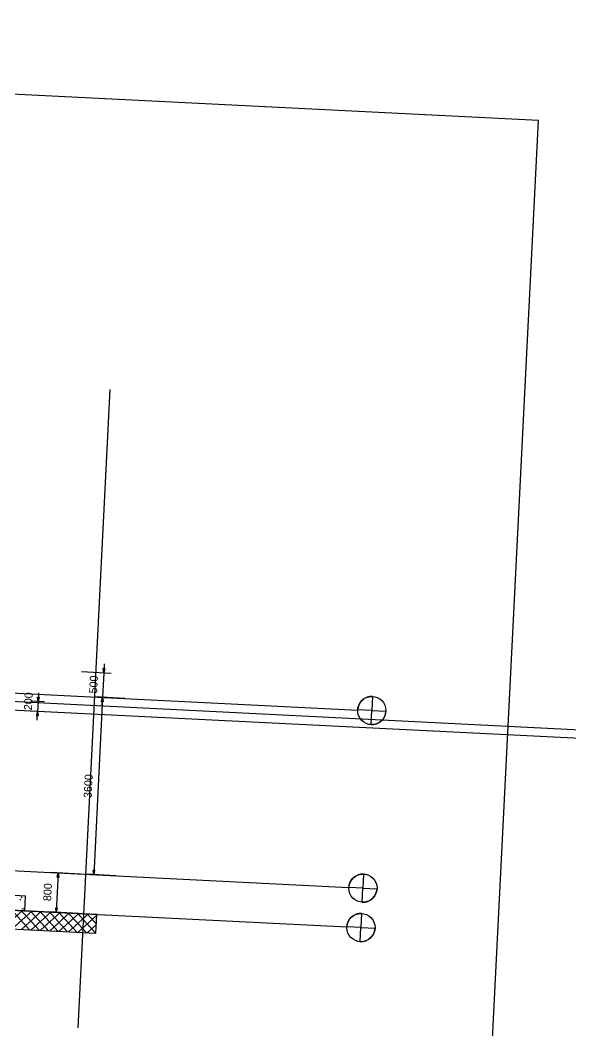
# Model space of a CAD drawing. Extents: x 549999 to 550212, y 1838161 to 1838467.
# Drawn here: x 550172.42 to 550183.57, y 1838233.02 to 1838253.51 of the extents above; entities that cross this region are included whole.
import ezdxf

# ---------------------------------------------------------------- set-up
doc = ezdxf.new("R2010")
doc.units = 0
for name, color, linetype in [('Level 11', 7, 'Continuous'), ('Level 15', 7, 'Continuous'), ('Level 18', 7, 'Continuous'), ('Level 20', 7, 'Continuous'), ('Level 28', 7, 'Continuous'), ('Level 35', 7, 'Continuous'), ('Level 41', 7, 'Continuous'), ('Level 8', 7, 'Continuous')]:
    doc.layers.add(name, color=color, linetype=linetype)

# ---------------------------------------------------------------- blocks, each defined once
blk = doc.blocks.new('LEVEL0')
at = {"layer": 'Level 41'}
for p, q in [((1988.9, 28.6), (1988.9, 0)), ((1988.9, 0), (1960.3, 0)), ((1988.9, -28.6), (1988.9, 0)), ((1988.9, 0), (2017.5, 0))]:
    blk.add_line(p, q, dxfattribs=at)
blk.add_circle((1988.9, 0), 28.6, dxfattribs=at)
for start, end in [(90, 180), (270, 0)]:
    blk.add_arc((1988.9, 0), 28.6, start, end, dxfattribs=at)

msp = doc.modelspace()

# ---------------------------------------------------------------- linework, layer by layer
at = {"layer": 'Level 11'}
for p, q in [((550172.071, 1838235.1), (550172.469, 1838235.46)), ((550172.614, 1838235.072), (550172.254, 1838235.471)), ((550172.261, 1838235.09), (550172.66, 1838235.451)), ((550172.805, 1838235.063), (550172.444, 1838235.461)), ((550172.452, 1838235.081), (550172.85, 1838235.441)), ((550172.995, 1838235.053), (550172.635, 1838235.452)), ((550172.643, 1838235.071), (550173.041, 1838235.432)), ((550173.186, 1838235.044), (550172.826, 1838235.442)), ((550172.833, 1838235.061), (550173.232, 1838235.422)), ((550173.377, 1838235.034), (550173.016, 1838235.433)), ((550173.024, 1838235.052), (550173.423, 1838235.413)), ((550173.568, 1838235.025), (550173.207, 1838235.423)), ((550173.215, 1838235.042), (550173.613, 1838235.403)), ((550173.758, 1838235.015), (550173.398, 1838235.414)), ((550173.405, 1838235.033), (550173.804, 1838235.393)), ((550173.949, 1838235.006), (550173.588, 1838235.404)), ((550173.596, 1838235.023), (550173.975, 1838235.366)), ((550173.966, 1838235.188), (550173.779, 1838235.395)), ((550173.975, 1838235.379), (550173.97, 1838235.385)), ((550173.787, 1838235.014), (550173.965, 1838235.175))]:
    msp.add_line(p, q, dxfattribs=at)
at = {"layer": 'Level 15'}
for p, q in [((550172.439, 1838235.669), (550172.425, 1838235.696)), ((550172.459, 1838235.742), (550172.442, 1838235.717)), ((550172.458, 1838235.502), (550172.489, 1838235.5)), ((550172.513, 1838235.489), (550172.497, 1838235.464)), ((550172.52, 1838235.51), (550172.508, 1838235.533))]:
    msp.add_line(p, q, dxfattribs=at)
at = {"layer": 'Level 18'}
for p, q in [((550173.6, 1838233.086), (550174.246, 1838246.023)), ((550150.414, 1838240.968), (550179.262, 1838239.526)), ((550150.235, 1838237.373), (550179.082, 1838235.931)), ((550150.195, 1838236.574), (550179.042, 1838235.132))]:
    msp.add_line(p, q, dxfattribs=at)
at = {"layer": 'Level 20'}
for p, q in [((550205.951, 1838238.012), (550154.049, 1838240.606)), ((550205.942, 1838237.842), (550154.041, 1838240.437)), ((550173.667, 1838240.306), (550174.266, 1838240.276)), ((550174.116, 1838240.284), (550174.091, 1838239.785)), ((550174.125, 1838240.462), (550174.116, 1838240.284)), ((550172.795, 1838239.878), (550172.786, 1838239.7)), ((550172.917, 1838239.693), (550172.636, 1838239.707)), ((550172.786, 1838239.7), (550172.776, 1838239.5)), ((550174.091, 1838239.785), (550173.912, 1838236.189)), ((550174.541, 1838239.762), (550173.942, 1838239.792)), ((550174.541, 1838239.762), (550173.942, 1838239.792)), ((550174.082, 1838239.606), (550174.091, 1838239.785)), ((550172.907, 1838239.493), (550172.626, 1838239.507)), ((550172.767, 1838239.322), (550172.776, 1838239.5)), ((550173.643, 1838236.202), (550173.044, 1838236.232)), ((550173.194, 1838236.225), (550173.154, 1838235.426)), ((550174.361, 1838236.167), (550173.762, 1838236.197)), ((550173.603, 1838235.403), (550173.004, 1838235.433))]:
    msp.add_line(p, q, dxfattribs=at)
for points in [[(550174.136, 1838240.372), (550174.116, 1838240.284), (550174.106, 1838240.374)], [(550172.805, 1838239.788), (550172.786, 1838239.7), (550172.776, 1838239.79)], [(550174.072, 1838239.696), (550174.091, 1838239.785), (550174.102, 1838239.695)], [(550174.072, 1838239.696), (550174.091, 1838239.785), (550174.102, 1838239.695)], [(550172.757, 1838239.411), (550172.776, 1838239.5), (550172.787, 1838239.41)], [(550173.175, 1838236.137), (550173.194, 1838236.225), (550173.204, 1838236.135)], [(550173.931, 1838236.278), (550173.912, 1838236.189), (550173.901, 1838236.279)], [(550173.173, 1838235.514), (550173.154, 1838235.426), (550173.143, 1838235.516)]]:
    msp.add_lwpolyline(points, close=True, dxfattribs=at)
at = {"layer": 'Level 28'}
for p, q in [((550173.976, 1838235.385), (550171.534, 1838235.507)), ((550173.957, 1838235.005), (550173.976, 1838235.385)), ((550171.515, 1838235.127), (550173.957, 1838235.005))]:
    msp.add_line(p, q, dxfattribs=at)
at = {"layer": 'Level 35'}
msp.add_lwpolyline([(550140.839, 1838224.77), (550181.485, 1838222.738), (550182.922, 1838251.48), (550142.276, 1838253.512)], close=True, dxfattribs=at)
at = {"layer": 'Level 8'}
for p, q in [((550172.533, 1838235.757), (550171.549, 1838235.807)), ((550172.518, 1838235.458), (550172.533, 1838235.757))]:
    msp.add_line(p, q, dxfattribs=at)

# ---------------------------------------------------------------- block references
at = {"layer": 'Level 41', "xscale": 0.010000000000000004, "yscale": 0.01, "rotation": -2.8619937920406366}
for p in [(550159.68, 1838240.51), (550159.5, 1838236.91), (550159.46, 1838236.11)]:
    msp.add_blockref('LEVEL0', p, dxfattribs=at)

# ---------------------------------------------------------------- texts
at = {"layer": 'Level 20'}
for s, p in [('500', (550173.98, 1838239.86)), ('200', (550172.66, 1838239.52)), ('3600', (550173.87, 1838237.74)), ('800', (550173.05, 1838235.65))]:
    msp.add_text(s, height=0.1622, rotation=87.138, dxfattribs=at).set_placement(p)

doc.saveas('drawing.dxf')
